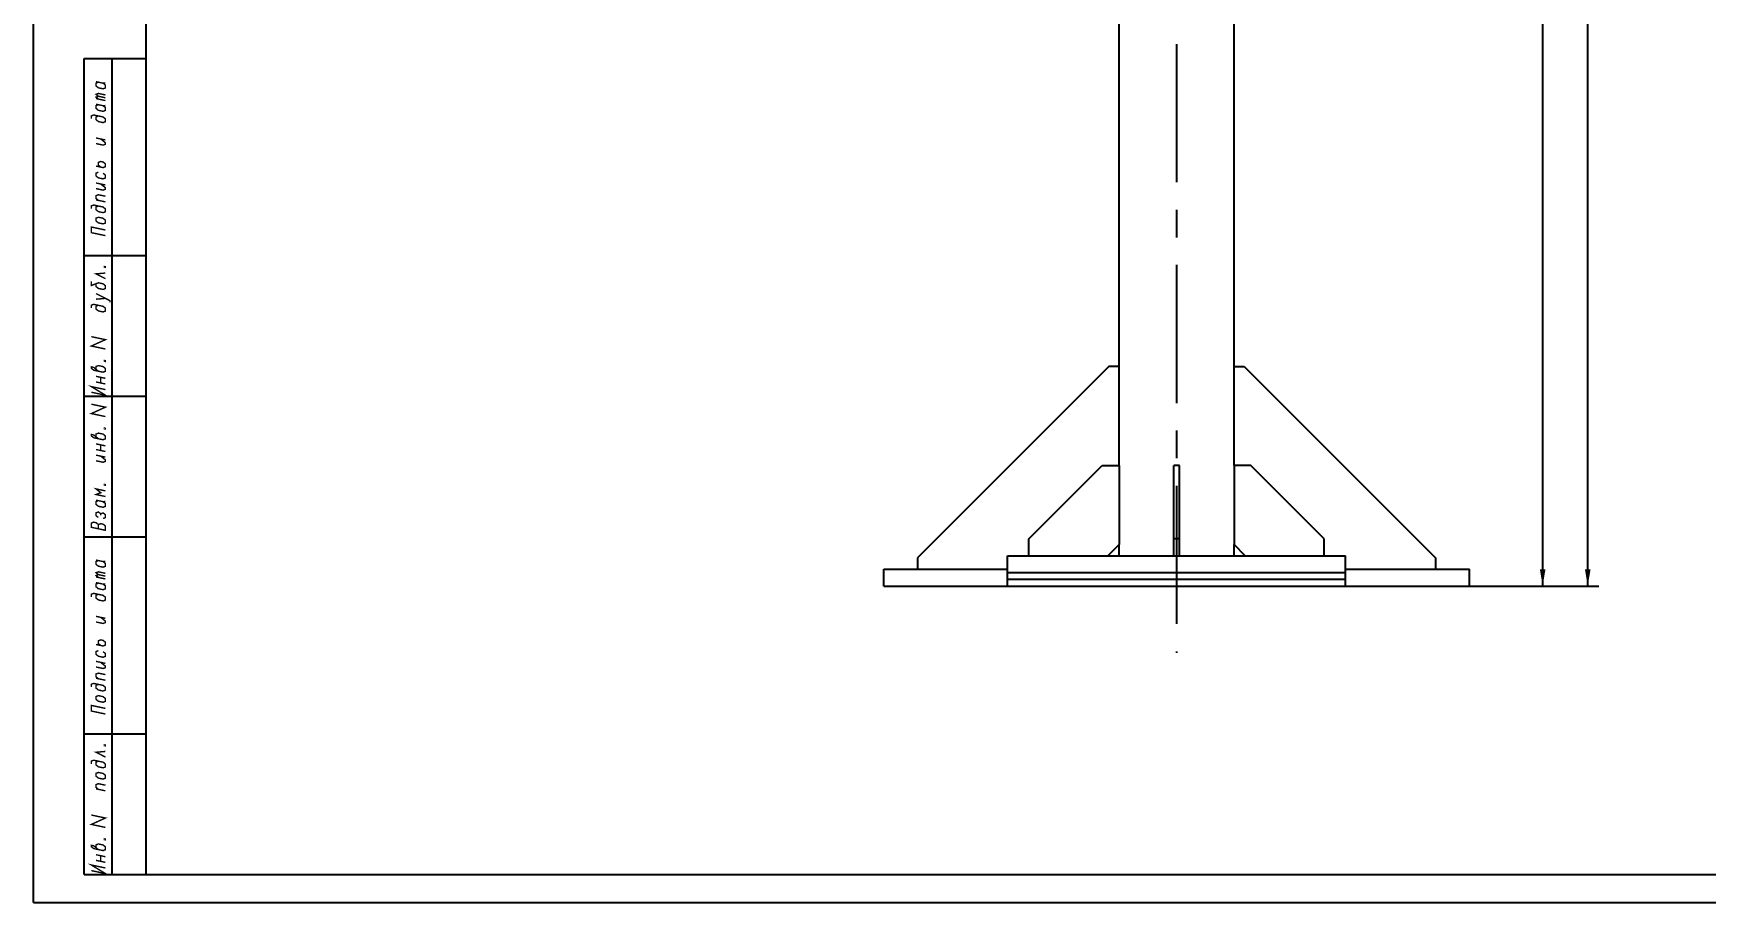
# Model space of a CAD drawing. Header units: millimetres. Extents: x 0 to 1189, y 0 to 841.
# Drawn here: x 0 to 297.1, y 0 to 154.4 of the extents above; entities that cross this region are included whole.
import ezdxf

# ---------------------------------------------------------------- set-up
doc = ezdxf.new("R2010")
doc.units = ezdxf.units.MM
doc.header["$LTSCALE"] = 65.395
doc.linetypes.add('CENTER', pattern=[0.6, 0.375, -0.075, 0.075, -0.075])
doc.layers.get('0').update_dxf_attribs({"linetype": 'CONTINUOUS'})
doc.layers.add('ALL_AXIS', color=7, linetype='CONTINUOUS')
doc.layers.add('ALL_DIMENSIONS', color=7, linetype='CONTINUOUS')
doc.styles.get("Standard").update_dxf_attribs({"font": 'txt', "width": 0.7})
doc.dimstyles.new('DIMSTYLE_4', dxfattribs={"dimtxt": 3.5, "dimasz": 3, "dimexe": 0.18, "dimexo": 0.0625, "dimgap": 0.09, "dimtad": 1, "dimdec": 5, "dimlfac": 5, "dimdsep": 46, "dimtxsty": 'STANDARD', "dimblk": '_FILLED', "dimblk1": '_FILLED', "dimblk2": '_FILLED', "dimcen": 0.09, "dimadec": 0, "dimazin": 0, "dimtp": 1.2, "dimtm": 1.2, "dimtfac": 1, "dimtdec": 5, "dimtofl": 0, "dimtmove": 0, "dimatfit": 3, "dimldrblk": '_FILLED', "dimfxl": 1, "dimtolj": 1, "dimarcsym": 0})

# ---------------------------------------------------------------- blocks, each defined once
blk = doc.blocks.new('_FILLED')
at = {"color": 0, "linetype": 'BYBLOCK'}
blk.add_solid([(0, 0), (-1, 0.167), (-1, -0.167)], dxfattribs=at)
blk = doc.blocks.new('*D5')
at = {"layer": 'ALL_DIMENSIONS', "color": 2, "linetype": 'CONTINUOUS'}
for p, q in [((257.51, 296.23), (269.96, 296.23)), ((267.96, 296.23), (267.96, 176.23)), ((267.96, 56.23), (267.96, 176.23)), ((254.96, 56.23), (269.96, 56.23))]:
    blk.add_line(p, q, dxfattribs=at)
at = {"layer": 'ALL_DIMENSIONS', "color": 2, "linetype": 'CONTINUOUS', "xscale": 3, "yscale": 3, "zscale": 3}
for p, rotation in [((267.96, 296.23), 90), ((267.96, 56.23), 270)]:
    blk.add_blockref('_FILLED', p, dxfattribs=dict(at, rotation=rotation))
blk = doc.blocks.new('*D9')
at = {"layer": 'ALL_DIMENSIONS', "color": 2, "linetype": 'CONTINUOUS'}
for p, q in [((208.46, 344.23), (277.96, 344.23)), ((275.96, 344.23), (275.96, 200.23)), ((275.96, 56.23), (275.96, 200.23)), ((254.96, 56.23), (277.96, 56.23))]:
    blk.add_line(p, q, dxfattribs=at)
at = {"layer": 'ALL_DIMENSIONS', "color": 2, "linetype": 'CONTINUOUS', "xscale": 3, "yscale": 3, "zscale": 3}
for p, rotation in [((275.96, 344.23), 90), ((275.96, 56.23), 270)]:
    blk.add_blockref('_FILLED', p, dxfattribs=dict(at, rotation=rotation))

msp = doc.modelspace()

# ---------------------------------------------------------------- linework, layer by layer
at = {"color": 7, "linetype": 'CONTINUOUS'}
for p, q in [((0, 0), (0, 841)), ((20, 5), (20, 836)), ((9, 5), (9, 150)), ((9, 150), (20, 150)), ((14, 5), (14, 150)), ((20, 5), (20, 150)), ((9, 115), (20, 115)), ((190.9573522, 95.2330119), (156.9573522, 61.2330119)), ((192.7573522, 95.2330119), (190.9573522, 95.2330119)), ((213.1573522, 95.2330119), (214.9573522, 95.2330119)), ((214.9573522, 95.2330119), (248.9573522, 61.2330119)), ((9, 90), (20, 90)), ((176.7573522, 64.6330119), (189.7573522, 77.6330119)), ((189.7573522, 77.6330119), (192.7573522, 77.6330119)), ((192.7573522, 77.6330119), (192.7573522, 63.6330119)), ((203.4573522, 77.6330119), (202.4573522, 77.6330119)), ((202.4573522, 61.6330119), (202.4573522, 77.6330119)), ((203.4573522, 61.6330119), (203.4573522, 77.6330119)), ((216.1573522, 77.6330119), (213.1573522, 77.6330119)), ((213.1573522, 77.6330119), (213.1573522, 63.6330119)), ((229.1573522, 64.6330119), (216.1573522, 77.6330119)), ((9, 65), (20, 65)), ((176.7573522, 61.6330119), (176.7573522, 64.6330119)), ((190.7573522, 61.6330119), (192.7573522, 63.6330119)), ((203.4573522, 64.6330119), (202.4573522, 64.6330119)), ((215.1573522, 61.6330119), (213.1573522, 63.6330119)), ((229.1573522, 61.6330119), (229.1573522, 64.6330119)), ((156.9573522, 61.2330119), (156.9573522, 59.2330119)), ((172.9573522, 61.6330119), (232.9573522, 61.6330119)), ((172.9573522, 56.2330119), (172.9573522, 61.6330119)), ((232.9573522, 56.2330119), (232.9573522, 61.6330119)), ((248.9573522, 61.2330119), (248.9573522, 59.2330119)), ((150.9573522, 59.2330119), (172.9573522, 59.2330119)), ((150.9573522, 56.2330119), (150.9573522, 59.2330119)), ((172.9573522, 58.6330119), (232.9573522, 58.6330119)), ((172.9573522, 57.4330119), (232.9573522, 57.4330119)), ((232.9573522, 59.2330119), (254.9573522, 59.2330119)), ((254.9573522, 56.2330119), (254.9573522, 59.2330119)), ((150.9573522, 56.2330119), (254.9573522, 56.2330119)), ((9, 30), (20, 30)), ((9, 5), (20, 5)), ((20, 5), (1184, 5)), ((0, 0), (1189, 0))]:
    msp.add_line(p, q, dxfattribs=at)
at = {"color": 2, "linetype": 'CONTINUOUS', "const_width": 0.25}
for points in [[(11.1112586, 145.8542623), (12.3612589, 145.5885625), (12.7779253, 145.624993)], [(11.5279261, 145.7656897), (11.1112586, 145.6042559), (11.1112586, 145.1042612), (11.5279261, 144.7657003), (12.3612589, 144.5885731), (12.7779253, 144.7500069), (12.7779253, 145.2500015), (12.3612589, 145.5885625)], [(11.5279261, 143.2656981), (11.1112586, 143.6042591), (11.5279261, 143.7656928), (12.7779253, 143.499993)], [(11.5279261, 142.7657035), (11.1112586, 143.1042644), (11.5279261, 143.2656981), (12.7779253, 142.9999983)], [(12.7779253, 142.5000036), (11.1112586, 142.854258)], [(11.5279261, 139.7656991), (11.1112586, 139.6042654), (11.1112586, 139.1042526), (11.5279261, 138.7656916), (12.3612589, 138.5885645), (12.7779253, 138.7499982), (12.7779253, 139.2499929), (12.3612589, 139.5885719), (10.6945922, 139.9428263), (10.2779258, 139.7813926), (10.2779258, 139.2813979)], [(11.1112586, 141.8542686), (12.3612589, 141.5885688), (12.7779253, 141.6249993)], [(11.5279261, 141.765696), (11.1112586, 141.6042622), (11.1112586, 141.1042675), (11.5279261, 140.7656885), (12.3612589, 140.5885613), (12.7779253, 140.749995), (12.7779253, 141.2500079), (12.3612589, 141.5885688)], [(11.1112586, 135.85426), (12.7779253, 135.5000056)], [(11.1112586, 134.8542525), (12.3612589, 134.5885708), (12.7779253, 134.7500045), (12.7779253, 134.9999928), (11.9445925, 135.6771328)], [(11.1112586, 130.8542588), (12.3612589, 130.5885589), (12.7779253, 130.7499927), (12.7779253, 131.2500055), (12.3612589, 131.5885664), (11.9445925, 131.6771391), (11.5279261, 131.5156872), (11.5279261, 131.0156925), (11.9445925, 130.6771316)], [(11.5279261, 129.7656968), (11.1112586, 129.604263), (11.1112586, 129.1042684), (11.5279261, 128.7656893), (12.3612589, 128.5885621), (12.7779253, 128.7499958), (12.7779253, 129.2500087), (12.3612589, 129.5885696)], [(11.1112586, 127.8542545), (12.7779253, 127.5000001)], [(11.1112586, 126.8542651), (12.3612589, 126.5885653), (12.7779253, 126.749999), (12.7779253, 127.0000054), (11.9445925, 127.6771273)], [(11.5279261, 124.7656956), (11.1112586, 125.1042565), (11.1112586, 125.6042693), (11.5279261, 125.7657031), (12.7779253, 125.5000033)], [(12.7779253, 124.4999958), (11.1112586, 124.8542683)], [(11.5279261, 123.7656881), (11.1112586, 123.6042544), (11.1112586, 123.1042597), (11.5279261, 122.7656988), (12.3612589, 122.5885716), (12.7779253, 122.7500053), (12.7779253, 123.25), (12.3612589, 123.5885609), (10.6945922, 123.9428334), (10.2779258, 123.7813997), (10.2779258, 123.2813869)], [(12.3612589, 120.5885566), (12.7779253, 120.7500085), (12.7779253, 121.2500032), (12.3612589, 121.5885641), (11.5279261, 121.7656913), (11.1112586, 121.6042575), (11.1112586, 121.1042628), (11.5279261, 120.7657019), (12.3612589, 120.5885566)], [(12.7779253, 118.5000052), (10.2779258, 119.0313868), (10.2779258, 120.0313943), (12.7779253, 119.4999946)], [(12.7779253, 112.9791634), (12.7779253, 112.8541602), (12.5695927, 112.8984465), (12.5695927, 113.0234498), (12.7779253, 112.9791634)], [(11.1112586, 109.958422), (11.1112586, 109.4584273), (11.5279261, 109.1198664), (12.3612589, 108.9427392), (12.7779253, 109.1041729), (12.7779253, 109.6041676), (12.3612589, 109.9427285), (11.5279261, 110.1198557), (10.2779258, 109.6355545), (10.2779258, 110.3855556)], [(12.7779253, 110.8541634), (11.1112586, 111.7084306), (12.7779253, 111.8541709)], [(13.6112592, 106.6770425), (13.6112592, 106.9270308), (11.1112586, 108.2084315)], [(11.1112586, 107.2084241), (12.7779253, 107.3541644)], [(11.5279261, 106.119862), (11.1112586, 105.9584283), (11.1112586, 105.4584336), (11.5279261, 105.1198546), (12.3612589, 104.9427274), (12.7779253, 105.1041611), (12.7779253, 105.6041739), (12.3612589, 105.9427349), (10.6945922, 106.2969892), (10.2779258, 106.1355555), (10.2779258, 105.6355608)], [(12.7779253, 98.3541695), (10.2779258, 98.8855511), (12.7779253, 100.0208305), (10.2779258, 100.5522302)], [(11.5279261, 94.4115249), (10.6945922, 95.0886649), (10.2779258, 95.1772194), (10.2779258, 94.9272312), (10.6945922, 94.5886521), (12.3612589, 94.2343977), (12.7779253, 94.3958315), (12.7779253, 94.8958261), (12.3612589, 95.2344052), (11.5279261, 95.4115324), (11.1112586, 95.2500986), (11.1112586, 94.7500858)], [(12.7779253, 96.2708251), (12.7779253, 96.14584), (12.5695927, 96.1901082), (12.5695927, 96.3151114), (12.7779253, 96.2708251)], [(11.1112586, 93.5000901), (12.7779253, 93.1458357)], [(12.7779253, 92.1458282), (11.1112586, 92.5001007)], [(11.9445925, 92.3229554), (11.9445925, 93.3229629)], [(10.2779258, 90.6772311), (12.7779253, 90.1458314), (10.2779258, 91.6772204), (12.7779253, 91.1458389)], [(12.7779253, 86.3541703), (10.2779258, 86.8855519), (12.7779253, 88.0208313), (10.2779258, 88.552231)], [(11.5279261, 82.4115257), (10.6945922, 83.0886657), (10.2779258, 83.1772202), (10.2779258, 82.927232), (10.6945922, 82.5886529), (12.3612589, 82.2343985), (12.7779253, 82.3958323), (12.7779253, 82.895827), (12.3612589, 83.234406), (11.5279261, 83.4115332), (11.1112586, 83.2500995), (11.1112586, 82.7500866)], [(12.7779253, 84.2708259), (12.7779253, 84.1458409), (12.5695927, 84.190109), (12.5695927, 84.3151122), (12.7779253, 84.2708259)], [(11.1112586, 81.5000909), (12.7779253, 81.1458365)], [(12.7779253, 80.145829), (11.1112586, 80.5001015)], [(11.9445925, 80.3229562), (11.9445925, 81.3229637)], [(11.1112586, 79.500094), (12.7779253, 79.1458397)], [(11.1112586, 78.5000865), (12.3612589, 78.2344048), (12.7779253, 78.3958386), (12.7779253, 78.6458269), (11.9445925, 79.3229669)], [(12.7779253, 74.2708417), (12.7779253, 74.1458385), (12.5695927, 74.1901248), (12.5695927, 74.3151099), (12.7779253, 74.2708417)], [(12.7779253, 72.1458417), (11.1112586, 72.500096), (11.9445925, 72.8229635), (11.1112586, 73.5000854), (12.7779253, 73.145831)], [(11.1112586, 71.5000885), (12.3612589, 71.2344068), (12.7779253, 71.2708374)], [(11.5279261, 71.411534), (11.1112586, 71.2501003), (11.1112586, 70.7500965), (11.5279261, 70.4115265), (12.3612589, 70.2343993), (12.7779253, 70.3958331), (12.7779253, 70.8958368), (12.3612589, 71.2344068)], [(12.3612589, 68.2344025), (12.7779253, 68.3958362), (12.7779253, 68.8958309), (12.3612589, 69.2344009), (11.9445925, 69.0729672), (11.5279261, 69.4115281), (11.1112586, 69.2500944), (11.1112586, 68.7500906), (11.5279261, 68.4115297)], [(11.9445925, 68.8229608), (11.9445925, 69.0729672)], [(12.7779253, 66.145833), (12.7779253, 66.8958341), (12.3612589, 67.234395), (11.9445925, 67.3229677), (11.5279261, 67.1615248), (11.1112586, 67.5000948), (10.6945922, 67.5886584), (10.2779258, 67.4272247), (10.2779258, 66.6772236), (12.7779253, 66.145833)], [(11.5279261, 66.4115328), (11.5279261, 67.1615248)], [(11.1112586, 60.8542605), (12.3612589, 60.5885697), (12.7779253, 60.6250003)], [(11.5279261, 60.7656969), (11.1112586, 60.6042631), (11.1112586, 60.1042594), (11.5279261, 59.7656985), (12.3612589, 59.5885622), (12.7779253, 59.749996), (12.7779253, 60.2499997), (12.3612589, 60.5885697)], [(11.5279261, 57.7656926), (11.1112586, 58.1042626), (11.5279261, 58.2656963), (12.7779253, 57.9999965)], [(11.5279261, 58.2656963), (11.1112586, 58.6042572), (11.5279261, 58.7657001), (12.7779253, 58.5000002)], [(12.7779253, 57.5000018), (11.1112586, 57.8542652)], [(11.1112586, 56.8542577), (12.3612589, 56.588567), (12.7779253, 56.6249975)], [(11.5279261, 56.7656941), (11.1112586, 56.6042604), (11.1112586, 56.1042566), (11.5279261, 55.7656957), (12.3612589, 55.5885685), (12.7779253, 55.7500023), (12.7779253, 56.249997), (12.3612589, 56.588567)], [(11.5279261, 54.7656973), (11.1112586, 54.6042635), (11.1112586, 54.1042598), (11.5279261, 53.7656989), (12.3612589, 53.5885626), (12.7779253, 53.7499964), (12.7779253, 54.2500001), (12.3612589, 54.588561), (10.6945922, 54.9428245), (10.2779258, 54.7813907), (10.2779258, 54.281387)], [(11.1112586, 50.8542581), (12.7779253, 50.5000038)], [(11.1112586, 49.8542597), (12.3612589, 49.5885689), (12.7779253, 49.7500027), (12.7779253, 50), (11.9445925, 50.677131)], [(11.1112586, 45.854257), (12.3612589, 45.5885662), (12.7779253, 45.7499999), (12.7779253, 46.2500037), (12.3612589, 46.5885646), (11.9445925, 46.6771282), (11.5279261, 46.5156945), (11.5279261, 46.0156998), (11.9445925, 45.6771298)], [(11.5279261, 44.7656949), (11.1112586, 44.6042612), (11.1112586, 44.1042575), (11.5279261, 43.7656965), (12.3612589, 43.5885693), (12.7779253, 43.7500031), (12.7779253, 44.2499978), (12.3612589, 44.5885678)], [(11.1112586, 42.8542617), (12.7779253, 42.4999983)], [(11.1112586, 41.8542633), (12.3612589, 41.5885634), (12.7779253, 41.7499972), (12.7779253, 42.0000036), (11.9445925, 42.6771345)], [(11.5279261, 38.7656954), (11.1112586, 38.6042616), (11.1112586, 38.1042579), (11.5279261, 37.7656969), (12.3612589, 37.5885697), (12.7779253, 37.7500035), (12.7779253, 38.2499982), (12.3612589, 38.5885682), (10.6945922, 38.9428225), (10.2779258, 38.7813888), (10.2779258, 38.2813941)], [(11.5279261, 39.7656938), (11.1112586, 40.1042638), (11.1112586, 40.6042584), (11.5279261, 40.7656922), (12.7779253, 40.5000014)], [(12.7779253, 39.500003), (11.1112586, 39.8542574)], [(12.3612589, 35.5885638), (12.7779253, 35.7499976), (12.7779253, 36.2500013), (12.3612589, 36.5885623), (11.5279261, 36.7656985), (11.1112586, 36.6042648), (11.1112586, 36.104261), (11.5279261, 35.7657001), (12.3612589, 35.5885638)], [(12.7779253, 33.5000034), (10.2779258, 34.031394), (10.2779258, 35.0313924), (12.7779253, 34.5000018)], [(12.7779253, 25.8541706), (11.1112586, 26.7084287), (12.7779253, 26.854169)], [(12.7779253, 27.9791707), (12.7779253, 27.8541675), (12.5695927, 27.8984538), (12.5695927, 28.0234479), (12.7779253, 27.9791707)], [(11.5279261, 25.119863), (11.1112586, 24.9584292), (11.1112586, 24.4584255), (11.5279261, 24.1198645), (12.3612589, 23.9427283), (12.7779253, 24.1041711), (12.7779253, 24.6041658), (12.3612589, 24.9427358), (10.6945922, 25.2969902), (10.2779258, 25.1355564), (10.2779258, 24.6355617)], [(12.3612589, 21.9427315), (12.7779253, 22.1041652), (12.7779253, 22.6041689), (12.3612589, 22.9427299), (11.5279261, 23.1198661), (11.1112586, 22.9584233), (11.1112586, 22.4584286), (11.5279261, 22.1198586), (12.3612589, 21.9427315)], [(11.5279261, 20.1198618), (11.1112586, 20.4584318), (11.1112586, 20.9584265), (11.5279261, 21.1198602), (12.7779253, 20.8541694)], [(12.7779253, 19.854171), (11.1112586, 20.2084254)], [(12.7779253, 13.3541677), (10.2779258, 13.8855583), (12.7779253, 15.0208378), (10.2779258, 15.5522284)], [(11.5279261, 9.4115321), (10.6945922, 10.0886631), (10.2779258, 10.1772267), (10.2779258, 9.9272203), (10.6945922, 9.5886593), (12.3612589, 9.2343959), (12.7779253, 9.3958296), (12.7779253, 9.8958334), (12.3612589, 10.2343943), (11.5279261, 10.4115306), (11.1112586, 10.2500968), (11.1112586, 9.7500931)], [(12.7779253, 11.2708323), (12.7779253, 11.1458291), (12.5695927, 11.1901155), (12.5695927, 11.3151187), (12.7779253, 11.2708323)], [(10.2779258, 5.6772292), (12.7779253, 5.1458295), (10.2779258, 6.6772277), (12.7779253, 6.145837)], [(11.1112586, 8.5000973), (12.7779253, 8.1458339)], [(12.7779253, 7.1458355), (11.1112586, 7.5000898)], [(11.9445925, 7.3229626), (11.9445925, 8.3229611)]]:
    msp.add_lwpolyline(points, dxfattribs=at)
at = {"layer": 'ALL_AXIS', "color": 7, "linetype": 'CENTER'}
msp.add_line((202.9573522, 270.2330119), (202.9573522, 44.3709236), dxfattribs=at)
at = {"layer": 'ALL_AXIS', "color": 7, "linetype": 'CONTINUOUS'}
for p, q in [((192.7573522, 77.6330119), (192.7573522, 244.8730119)), ((213.1573522, 77.6330119), (213.1573522, 244.8730119)), ((192.7573522, 61.6330119), (192.7573522, 63.6330119)), ((213.1573522, 61.6330119), (213.1573522, 63.6330119))]:
    msp.add_line(p, q, dxfattribs=at)

# ---------------------------------------------------------------- dimensions: what is measured, and where the dimension line sits
at = {"layer": 'ALL_DIMENSIONS', "color": 2, "linetype": 'CONTINUOUS'}
for base, p2, picture, middle in [((275.9573522, 344.2330119), (208.4573522, 344.2330119), '*D9', (275.0823522, 195.3330119)), ((267.9573522, 296.2330119), (257.5108326, 296.2330119), '*D5', (267.0823522, 171.3330119))]:
    dim = msp.add_linear_dim(base=base, p1=(254.9573522, 56.2330119), p2=p2, angle=90, dimstyle='DIMSTYLE_4', dxfattribs=at)
    dim.commit()
    dim.dimension.update_dxf_attribs({"geometry": picture, "text_midpoint": middle, "dimtype": 160})

doc.saveas('drawing.dxf')
